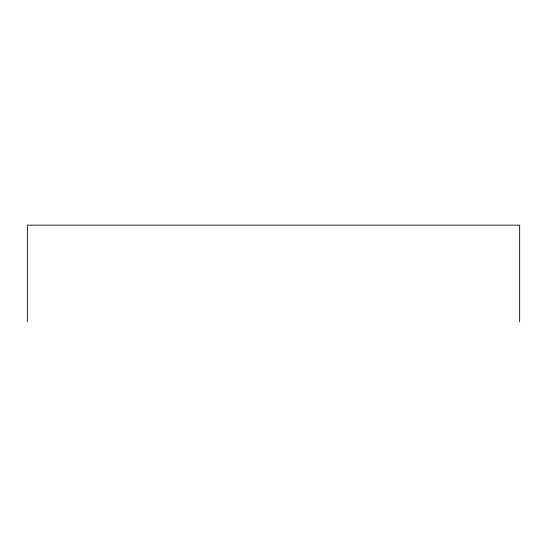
<?xml version="1.0" encoding="UTF-8"?>
<svg xmlns="http://www.w3.org/2000/svg" width="547" height="547" viewBox="0 0 547 547"><rect width="100%" height="100%" fill="white"/><g stroke="black" fill="none" stroke-linecap="round" stroke-linejoin="round"><path stroke-width="0.82" d="M519.65 321.841L519.65 225.159L27.35 225.159L27.35 321.841"/></g></svg>
